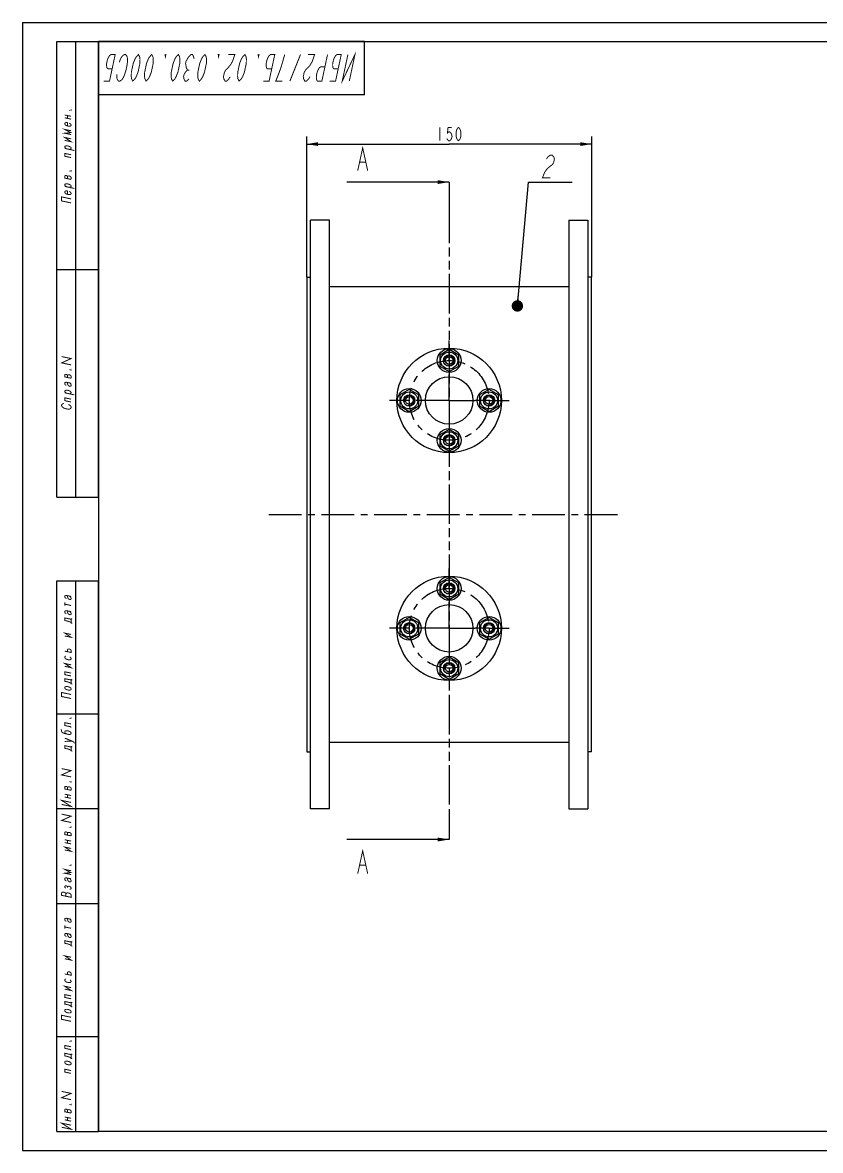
# Model space of a CAD drawing. Header units: millimetres. Extents: x 0 to 420, y 0 to 297.
# Drawn here: x 0 to 210, y 0 to 297 of the extents above; entities that cross this region are included whole.
import ezdxf

# ---------------------------------------------------------------- set-up
doc = ezdxf.new("R2010")
doc.units = ezdxf.units.MM
doc.header["$LTSCALE"] = 23.1
doc.linetypes.add('CENTER', pattern=[0.6, 0.375, -0.075, 0.075, -0.075])
doc.linetypes.add('PHANTOM', pattern=[0.8, 0.45, -0.05, 0.1, -0.05, 0.1, -0.05])
doc.layers.get('0').update_dxf_attribs({"linetype": 'CONTINUOUS'})
for name, color, linetype in [('ALL_AXIS', 7, 'CONTINUOUS'), ('ALL_CHAMFER', 7, 'CONTINUOUS'), ('ALL_DIMENSIONS', 7, 'CONTINUOUS'), ('ALL_ROUND', 7, 'CONTINUOUS'), ('DEFAULT_3', 7, 'PHANTOM')]:
    doc.layers.add(name, color=color, linetype=linetype)
doc.styles.get("Standard").update_dxf_attribs({"font": 'txt', "width": 0.7})
doc.dimstyles.new('DIMSTYLE_1', dxfattribs={"dimtxt": 3.5, "dimasz": 3, "dimexe": 0.18, "dimexo": 0.0625, "dimgap": 0.09, "dimtad": 1, "dimlfac": 2, "dimdsep": 46, "dimtxsty": 'STANDARD', "dimblk": '_FILLED', "dimblk1": '_FILLED', "dimblk2": '_FILLED', "dimcen": 0.09, "dimadec": 0, "dimazin": 0, "dimtp": 0.5, "dimtm": 0.5, "dimtfac": 1, "dimtofl": 0, "dimtmove": 0, "dimatfit": 3, "dimldrblk": '_FILLED', "dimfxl": 1, "dimtolj": 1, "dimarcsym": 0})
doc.dimstyles.get("Standard").update_dxf_attribs({"dimtxt": 3.5, "dimasz": 3, "dimexe": 0.18, "dimexo": 0.0625, "dimgap": 0.09, "dimtad": 1, "dimdec": 5, "dimdsep": 46, "dimtxsty": 'STANDARD', "dimblk": '_FILLED', "dimblk1": '_FILLED', "dimblk2": '_FILLED', "dimcen": 0.09, "dimadec": 0, "dimazin": 0, "dimtol": 1, "dimtp": 1e-05, "dimtm": 1e-05, "dimtfac": 1, "dimtdec": 5, "dimtofl": 0, "dimtmove": 0, "dimatfit": 3, "dimldrblk": '_FILLED', "dimfxl": 1, "dimtolj": 1, "dimarcsym": 0})

# ---------------------------------------------------------------- blocks, each defined once
blk = doc.blocks.new('_FILLED')
at = {"color": 0, "linetype": 'ByBlock'}
blk.add_solid([(0, 0), (-1, 0.167), (-1, -0.167)], dxfattribs=at)
blk = doc.blocks.new('*D2')
at = {"layer": 'ALL_DIMENSIONS', "color": 2, "linetype": 'Continuous'}
for p, q in [((74.79, 229.99), (74.79, 266.99)), ((74.79, 264.99), (112.29, 264.99)), ((149.79, 264.99), (112.29, 264.99)), ((149.79, 229.99), (149.79, 266.99))]:
    blk.add_line(p, q, dxfattribs=at)
at = {"layer": 'ALL_DIMENSIONS', "color": 2, "linetype": 'Continuous', "xscale": 3, "yscale": 3, "zscale": 3, "rotation": 180}
blk.add_blockref('_FILLED', (74.79, 264.99), dxfattribs=at)
at = {"layer": 'ALL_DIMENSIONS', "color": 2, "linetype": 'Continuous', "xscale": 3, "yscale": 3, "zscale": 3}
blk.add_blockref('_FILLED', (149.79, 264.99), dxfattribs=at)
blk = doc.blocks.new('BOM BALLOON 49_BL2', base_point=(138.88, 258.54))
at = {"color": 2, "linetype": 'Continuous'}
blk.add_line((133.12, 254.99), (144.65, 254.99), dxfattribs=at)
at = {"color": 2, "linetype": 'Continuous', "const_width": 0.25}
blk.add_lwpolyline([(137.88, 261.08), (138.25, 261.58), (138.88, 262.08), (139.41, 262.08), (139.83, 261.58), (139.98, 261.08), (139.77, 260.08), (139.4, 259.58), (138.77, 259.08), (138.14, 258.58), (137.4, 257.58), (136.82, 256.08), (138.92, 256.08)], dxfattribs=at)

msp = doc.modelspace()

# ---------------------------------------------------------------- linework, layer by layer
at = {"color": 7, "linetype": 'Continuous'}
for p, q in [((0, 297), (0, 0)), ((0, 297), (420, 297)), ((9, 172), (9, 292)), ((9, 292), (20, 292)), ((14, 172), (14, 292)), ((20, 172), (20, 292)), ((90, 292), (20, 292)), ((20, 278), (20, 292)), ((20, 292), (20, 5)), ((20, 292), (415, 292)), ((90, 278), (90, 292)), ((90, 278), (20, 278)), ((75.7852498, 89.9925631), (75.7852498, 244.9925631)), ((80.7852498, 244.9925631), (75.7852498, 244.9925631)), ((80.7852498, 89.9925631), (80.7852498, 244.9925631)), ((143.7852498, 244.9925631), (143.7852498, 89.9925631)), ((143.7852498, 244.9925631), (148.7852498, 244.9925631)), ((148.7852498, 244.9925631), (148.7852498, 89.9925631)), ((9, 232), (20, 232)), ((74.7852498, 229.9925631), (74.7852498, 104.9925631)), ((74.7852498, 229.9925631), (75.7852498, 229.9925631)), ((149.7852498, 229.9925631), (148.7852498, 229.9925631)), ((149.7852498, 104.9925631), (149.7852498, 229.9925631)), ((112.2852498, 210.8793144), (109.7852498, 209.4359387)), ((114.7852498, 209.4359387), (112.2852498, 210.8793144)), ((109.7852498, 209.4359387), (109.7852498, 206.5491874)), ((114.7852498, 206.5491874), (114.7852498, 209.4359387)), ((109.7852498, 206.5491874), (112.2852498, 205.1058117)), ((112.2852498, 205.1058117), (114.7852498, 206.5491874)), ((101.7852498, 200.3793144), (99.2852498, 198.9359387)), ((104.2852498, 198.9359387), (101.7852498, 200.3793144)), ((122.7852498, 200.3793144), (120.2852498, 198.9359387)), ((125.2852498, 198.9359387), (122.7852498, 200.3793144)), ((99.2852498, 198.9359387), (99.2852498, 196.0491874)), ((99.2852498, 196.0491874), (101.7852498, 194.6058117)), ((101.7852498, 194.6058117), (104.2852498, 196.0491874)), ((104.2852498, 196.0491874), (104.2852498, 198.9359387)), ((120.2852498, 198.9359387), (120.2852498, 196.0491874)), ((120.2852498, 196.0491874), (122.7852498, 194.6058117)), ((122.7852498, 194.6058117), (125.2852498, 196.0491874)), ((125.2852498, 196.0491874), (125.2852498, 198.9359387)), ((112.2852498, 189.8793144), (109.7852498, 188.4359387)), ((109.7852498, 188.4359387), (109.7852498, 185.5491874)), ((114.7852498, 188.4359387), (112.2852498, 189.8793144)), ((114.7852498, 185.5491874), (114.7852498, 188.4359387)), ((109.7852498, 185.5491874), (112.2852498, 184.1058117)), ((112.2852498, 184.1058117), (114.7852498, 185.5491874)), ((9, 172), (20, 172)), ((9, 5), (9, 150)), ((9, 150), (20, 150)), ((14, 5), (14, 150)), ((20, 5), (20, 150)), ((112.2852498, 150.8793144), (109.7852498, 149.4359387)), ((109.7852498, 149.4359387), (109.7852498, 146.5491874)), ((114.7852498, 149.4359387), (112.2852498, 150.8793144)), ((114.7852498, 146.5491874), (114.7852498, 149.4359387)), ((109.7852498, 146.5491874), (112.2852498, 145.1058117)), ((112.2852498, 145.1058117), (114.7852498, 146.5491874)), ((101.7852498, 140.3793144), (99.2852498, 138.9359387)), ((104.2852498, 138.9359387), (101.7852498, 140.3793144)), ((122.7852498, 140.3793144), (120.2852498, 138.9359387)), ((125.2852498, 138.9359387), (122.7852498, 140.3793144)), ((99.2852498, 138.9359387), (99.2852498, 136.0491874)), ((104.2852498, 136.0491874), (104.2852498, 138.9359387)), ((120.2852498, 138.9359387), (120.2852498, 136.0491874)), ((125.2852498, 136.0491874), (125.2852498, 138.9359387)), ((99.2852498, 136.0491874), (101.7852498, 134.6058117)), ((101.7852498, 134.6058117), (104.2852498, 136.0491874)), ((120.2852498, 136.0491874), (122.7852498, 134.6058117)), ((122.7852498, 134.6058117), (125.2852498, 136.0491874)), ((112.2852498, 129.8793144), (109.7852498, 128.4359387)), ((109.7852498, 128.4359387), (109.7852498, 125.5491874)), ((114.7852498, 128.4359387), (112.2852498, 129.8793144)), ((114.7852498, 125.5491874), (114.7852498, 128.4359387)), ((109.7852498, 125.5491874), (112.2852498, 124.1058117)), ((112.2852498, 124.1058117), (114.7852498, 125.5491874)), ((9, 115), (20, 115)), ((74.7852498, 104.9925631), (75.7852498, 104.9925631)), ((149.7852498, 104.9925631), (148.7852498, 104.9925631)), ((9, 90), (20, 90)), ((80.7852498, 89.9925631), (75.7852498, 89.9925631)), ((143.7852498, 89.9925631), (148.7852498, 89.9925631)), ((9, 65), (20, 65)), ((9, 30), (20, 30)), ((9, 5), (20, 5)), ((415, 5), (20, 5)), ((0, 0), (420, 0))]:
    msp.add_line(p, q, dxfattribs=at)
at = {"color": 5, "linetype": 'Continuous'}
for p, q in [((91.3230751, 254.9925631), (85.3230751, 254.9925631)), ((91.3230751, 81.8788565), (85.3230751, 81.8788565))]:
    msp.add_line(p, q, dxfattribs=at)
at = {"color": 2, "linetype": 'Continuous', "const_width": 0.25}
for points in [[(23.5690569, 284.7865137), (22.4753064, 284.7865137), (22.2091775, 285.078186), (22.1144186, 285.6615308), (22.1290352, 286.2448499), (22.3150218, 287.1198669), (22.5483879, 287.703186), (22.8911295, 288.2865308), (23.2812506, 288.5782031), (24.3749995, 288.5782031), (22.8871033, 281.5781946), (21.3558538, 281.5781946)], [(24.7903276, 283.3282031), (24.775711, 282.7448584), (24.8704699, 282.1615137), (25.0272249, 281.8698669), (25.2933538, 281.5781946), (25.6214788, 281.5781946), (26.0115999, 281.8698669), (26.2923454, 282.1615137), (26.6350871, 282.7448584), (26.8684531, 283.3282031), (27.1638153, 284.2031946), (27.5357886, 285.9532031), (27.6124013, 286.8281946), (27.6270163, 287.4115137), (27.5322574, 287.9948584), (27.375504, 288.2865308), (27.1093735, 288.5782031), (26.7812501, 288.5782031), (26.391129, 288.2865308), (26.1103835, 287.9948584), (25.7676418, 287.4115137), (25.4722797, 286.5365222)], [(30.5000006, 288.5782031), (30.8135074, 287.9948584), (30.9082663, 287.4115137), (30.8790363, 286.2448499), (30.3830708, 283.9115222), (29.9163354, 282.7448584), (29.5735954, 282.1615137), (29.0121043, 281.5781946), (28.6985944, 282.1615137), (28.6038354, 282.7448584), (28.6330687, 283.9115222), (29.1290341, 286.2448499), (29.5957663, 287.4115137), (29.9385095, 287.9948584), (30.5000006, 288.5782031)], [(33.9999985, 288.5782031), (34.3135085, 287.9948584), (34.4082674, 287.4115137), (34.3790341, 286.2448499), (33.8830687, 283.9115222), (33.4163365, 282.7448584), (33.0735965, 282.1615137), (32.5121054, 281.5781946), (32.1985954, 282.1615137), (32.1038365, 282.7448584), (32.1330698, 283.9115222), (32.6290352, 286.2448499), (33.0957674, 287.4115137), (33.4385074, 287.9948584), (33.9999985, 288.5782031)], [(37.4999995, 288.5782031), (37.7187506, 288.5782031), (37.5947585, 287.9948584), (37.4999995, 288.5782031)], [(41.0000006, 288.5782031), (41.3135074, 287.9948584), (41.4082663, 287.4115137), (41.3790363, 286.2448499), (40.8830708, 283.9115222), (40.4163354, 282.7448584), (40.0735954, 282.1615137), (39.5121043, 281.5781946), (39.1985944, 282.1615137), (39.1038354, 282.7448584), (39.1330687, 283.9115222), (39.6290341, 286.2448499), (40.0957663, 287.4115137), (40.4385095, 287.9948584), (41.0000006, 288.5782031)], [(43.7923444, 282.1615137), (43.2308533, 281.5781946), (42.7933543, 281.5781946), (42.4798444, 282.1615137), (42.3850854, 282.7448584), (42.5090776, 283.3282031), (42.8518208, 283.9115222), (43.4133119, 284.4948669), (43.0998019, 285.078186), (43.005043, 285.6615308), (42.9102841, 286.2448499), (43.0342763, 286.8281946), (43.3770163, 287.4115137), (43.7197595, 287.9948584), (44.2812506, 288.5782031), (44.7187495, 288.5782031), (45.0322595, 287.9948584), (45.1270184, 287.4115137)], [(47.9999995, 288.5782031), (48.3135095, 287.9948584), (48.4082684, 287.4115137), (48.3790352, 286.2448499), (47.8830698, 283.9115222), (47.4163376, 282.7448584), (47.0735944, 282.1615137), (46.5121033, 281.5781946), (46.1985965, 282.1615137), (46.1038376, 282.7448584), (46.1330708, 283.9115222), (46.6290363, 286.2448499), (47.0957684, 287.4115137), (47.4385085, 287.9948584), (47.9999995, 288.5782031)], [(51.5000006, 288.5782031), (51.7187485, 288.5782031), (51.5947595, 287.9948584), (51.5000006, 288.5782031)], [(54.6350876, 282.7448584), (54.2923444, 282.1615137), (53.7308533, 281.5781946), (53.2933543, 281.5781946), (52.9798444, 282.1615137), (52.8850854, 282.7448584), (53.1330698, 283.9115222), (53.4758098, 284.4948669), (54.0373041, 285.078186), (54.5987952, 285.6615308), (55.2842752, 286.8281946), (55.8750027, 288.5782031), (54.1250006, 288.5782031)], [(58.5000027, 288.5782031), (58.8135095, 287.9948584), (58.9082684, 287.4115137), (58.879032, 286.2448499), (58.3830698, 283.9115222), (57.9163376, 282.7448584), (57.5735944, 282.1615137), (57.0121033, 281.5781946), (56.6985965, 282.1615137), (56.6038376, 282.7448584), (56.6330676, 283.9115222), (57.1290363, 286.2448499), (57.5957684, 287.4115137), (57.9385117, 287.9948584), (58.5000027, 288.5782031)], [(62.0000006, 288.5782031), (62.2187485, 288.5782031), (62.0947595, 287.9948584), (62.0000006, 288.5782031)], [(65.5690585, 284.7865137), (64.4753064, 284.7865137), (64.2091791, 285.078186), (64.1144202, 285.6615308), (64.129032, 286.2448499), (64.3150186, 287.1198669), (64.5483911, 287.703186), (64.8911279, 288.2865308), (65.2812506, 288.5782031), (66.3750027, 288.5782031), (64.8871033, 281.5781946), (63.3558554, 281.5781946)], [(69.0000027, 288.5782031), (68.1612909, 285.6615308), (67.5705698, 283.9115222), (67.1038376, 282.7448584), (66.6371054, 281.5781946), (68.3871011, 281.5781946)], [(73.1562506, 288.5782031), (70.3558511, 281.5781946)], [(75.6350876, 282.7448584), (75.2923444, 282.1615137), (74.7308533, 281.5781946), (74.2933511, 281.5781946), (73.9798444, 282.1615137), (73.8850854, 282.7448584), (74.1330698, 283.9115222), (74.475813, 284.4948669), (75.0373041, 285.078186), (75.5987952, 285.6615308), (76.2842752, 286.8281946), (76.8750027, 288.5782031), (75.1250006, 288.5782031)], [(79.5836746, 285.3698584), (78.4899225, 285.3698584), (78.0997998, 285.078186), (77.757063, 284.4948669), (77.5236969, 283.9115222), (77.3377103, 283.0365308), (77.323092, 282.453186), (77.417851, 281.8698669), (77.6839783, 281.5781946), (78.7777304, 281.5781946), (80.2656235, 288.5782031)], [(83.0690543, 284.7865137), (81.9753085, 284.7865137), (81.7091748, 285.078186), (81.6144159, 285.6615308), (81.6290341, 286.2448499), (81.8150208, 287.1198669), (82.0483868, 287.703186), (82.3911301, 288.2865308), (82.7812527, 288.5782031), (83.8749985, 288.5782031), (82.3871054, 281.5781946), (80.8558511, 281.5781946)], [(85.9964804, 281.5781946), (87.4843735, 288.5782031), (84.1371011, 281.5781946), (85.6250006, 288.5782031)], [(43.8508109, 284.4948669), (43.4133119, 284.4948669)], [(12.7779261, 273.9999939), (12.7779261, 273.8749988), (12.5695924, 273.91927), (12.7779261, 273.9999939)], [(11.1112594, 272.6667554), (12.7779261, 272.3125085)], [(11.1112594, 271.916759), (12.7779261, 271.5625122)], [(12.2570926, 270.5481958), (12.4654255, 270.441427), (12.6737592, 270.272135), (12.7779261, 270.0624939), (12.7779261, 269.9374988), (12.6737592, 269.7721289), (12.4654255, 269.6914307), (12.1529257, 269.6953528), (11.736259, 269.7839209), (11.4237592, 269.9128381), (11.2154255, 270.0821301), (11.1112594, 270.2917712), (11.1112594, 270.4167664), (11.2154255, 270.5821106), (11.4237592, 270.6628345), (11.736259, 270.6589124), (11.8404259, 270.6367639), (11.8404259, 269.7617725)], [(11.8404259, 271.7617712), (11.8404259, 272.5117676)], [(12.7779261, 267.4999915), (11.1112594, 267.8542639), (12.6737592, 268.022146), (11.1112594, 268.8542505), (12.7779261, 268.5000037)], [(11.1112594, 265.9792603), (12.7779261, 265.6249878), (11.1112594, 266.7292566), (12.7779261, 266.3750098)], [(11.6320921, 263.7435498), (11.4237592, 263.8503442), (11.2154255, 264.0196106), (11.1112594, 264.1667542), (11.1112594, 264.3542725), (11.2154255, 264.4571191), (11.4237592, 264.537843), (11.736259, 264.5339209), (12.1529257, 264.4453528), (12.4654255, 264.3164355), (12.6737592, 264.1471436), (12.7779261, 264), (12.7779261, 263.8750049), (12.6737592, 263.709635), (12.4654255, 263.6289111), (12.2570926, 263.6107104)], [(11.1112594, 263.8542664), (13.6112595, 263.3228577)], [(12.7779261, 261.4374976), (11.1112594, 261.79177), (11.1112594, 262.5417664), (12.7779261, 262.1874939)], [(12.7779261, 255.6874915), (11.1112594, 256.0417639), (11.1112594, 256.6042676), (11.2154255, 256.7071143), (11.4237592, 256.7253406), (11.5279261, 256.7031921), (11.736259, 256.5964233), (11.8404259, 256.4492798), (11.8404259, 255.8867761)], [(12.7779261, 255.6874915), (12.7779261, 256.2499951), (12.6737592, 256.3971387), (12.5695924, 256.4817847), (12.3612594, 256.5885535), (12.2570926, 256.6107019), (12.0487588, 256.5925012), (11.9445927, 256.5521265), (11.8404259, 256.4492798)], [(12.7779261, 258.0000037), (12.7779261, 257.8750085), (12.5695924, 257.9192798), (12.7779261, 258.0000037)], [(11.6320921, 253.7435559), (11.4237592, 253.8503247), (11.2154255, 254.0196167), (11.1112594, 254.1667603), (11.1112594, 254.3542529), (11.2154255, 254.4571252), (11.4237592, 254.5378491), (11.736259, 254.5339014), (12.1529257, 254.4453589), (12.4654255, 254.316416), (12.6737592, 254.1471497), (12.7779261, 254.0000061), (12.7779261, 253.875011), (12.6737592, 253.7096411), (12.4654255, 253.6289172), (12.2570926, 253.6107166)], [(11.1112594, 253.8542725), (13.6112595, 253.3228638)], [(12.2570926, 252.5482068), (12.4654255, 252.4414124), (12.6737592, 252.272146), (12.7779261, 252.0625049), (12.7779261, 251.9375098), (12.6737592, 251.7721399), (12.4654255, 251.691416), (12.1529257, 251.6953381), (11.736259, 251.7839063), (11.4237592, 251.9128491), (11.2154255, 252.0821155), (11.1112594, 252.2917566), (11.1112594, 252.4167517), (11.2154255, 252.5821216), (11.4237592, 252.6628455), (11.736259, 252.6589233), (11.8404259, 252.6367749), (11.8404259, 251.7617834)], [(12.7779261, 249.5000024), (10.277926, 250.0313855), (10.277926, 251.0938953), (12.7779261, 250.5625122)], [(12.7779261, 206.8541602), (10.277926, 207.3855688), (12.7779261, 208.5208301), (10.277926, 209.0522131)], [(12.7779261, 205.6458398), (12.7779261, 205.5208447), (12.5695924, 205.565116), (12.7779261, 205.6458398)], [(12.7779261, 203.3333276), (11.1112594, 203.6876001), (11.1112594, 204.2501038), (11.2154255, 204.3529504), (11.4237592, 204.3711768), (11.5279261, 204.3490283), (11.736259, 204.2422339), (11.8404259, 204.095116), (11.8404259, 203.5326123)], [(11.5279261, 201.4740381), (11.3195923, 201.5808069), (11.2154255, 201.6654529), (11.1112594, 201.8125964), (11.1112594, 202.1250842), (11.2154255, 202.2279565), (11.3195923, 202.2683057), (11.5279261, 202.286532), (12.6737592, 202.0429761), (12.7779261, 202.0833252)], [(11.6320921, 202.2643835), (11.736259, 202.1797375), (11.8404259, 201.8451013), (11.9445927, 201.5729626), (12.0487588, 201.4258191), (12.1529257, 201.3411731), (12.3612594, 201.2344043), (12.4654255, 201.2122559), (12.6737592, 201.2304822), (12.7779261, 201.3958264), (12.7779261, 201.5833447), (12.6737592, 201.7929858), (12.5695924, 201.9401038), (12.3612594, 202.1093958)], [(12.7779261, 203.3333276), (12.7779261, 203.8958313), (12.6737592, 204.0429749), (12.5695924, 204.1276208), (12.3612594, 204.2343896), (12.2570926, 204.2565381), (12.0487588, 204.2383118), (11.9445927, 204.1979626), (11.8404259, 204.095116)], [(11.6320921, 199.3893933), (11.4237592, 199.4961621), (11.2154255, 199.6654541), (11.1112594, 199.8125977), (11.1112594, 200.0000903), (11.2154255, 200.1029626), (11.4237592, 200.1836609), (11.736259, 200.1797388), (12.1529257, 200.0911707), (12.4654255, 199.9622534), (12.6737592, 199.7929871), (12.7779261, 199.6458435), (12.7779261, 199.5208228), (12.6737592, 199.3554785), (12.4654255, 199.2747546), (12.2570926, 199.2565283)], [(11.1112594, 199.5000842), (13.6112595, 198.9687012)], [(10.9029256, 196.6693652), (10.6945927, 196.6511646), (10.486259, 196.5704407), (10.3820921, 196.467594), (10.277926, 196.3022241), (10.277926, 196.1147314), (10.3820921, 195.9050903), (10.486259, 195.7579468), (10.6945927, 195.5886548), (10.9029256, 195.481886), (11.2154255, 195.3529431), (11.8404259, 195.2201038), (12.1529257, 195.2161816), (12.3612594, 195.234408), (12.5695924, 195.3151062), (12.6737592, 195.4179785), (12.7779261, 195.5833228), (12.7779261, 195.7708411), (12.6737592, 195.9804822), (12.5695924, 196.1276257), (12.3612594, 196.2968921), (12.0487588, 196.425835)], [(12.7779261, 197.0833411), (11.1112594, 197.4375879), (11.1112594, 198.1875842), (12.7779261, 197.8333374)], [(11.5279261, 145.3281976), (11.3195923, 145.4349792), (11.2154255, 145.5196252), (11.1112594, 145.666756), (11.1112594, 145.9792566), (11.2154255, 146.0821161), (11.3195923, 146.122478), (11.5279261, 146.1406915), (12.6737592, 145.8971356), (12.7779261, 145.9374976)], [(11.6320921, 146.1185559), (11.736259, 146.0339099), (11.8404259, 145.6992737), (11.9445927, 145.427135), (12.0487588, 145.2799915), (12.1529257, 145.1953455), (12.3612594, 145.0885638), (12.4654255, 145.0664282), (12.6737592, 145.0846417), (12.7779261, 145.2499988), (12.7779261, 145.4375043), (12.6737592, 145.6471454), (12.5695924, 145.7942889), (12.3612594, 145.9635681)], [(11.1112594, 143.416767), (11.1112594, 144.2917584)], [(11.1112594, 143.8542627), (12.7779261, 143.5000031)], [(11.5279261, 141.3282001), (11.3195923, 141.4349817), (11.2154255, 141.5196149), (11.1112594, 141.6667584), (11.1112594, 141.979259), (11.2154255, 142.0821185), (11.3195923, 142.1224805), (11.5279261, 142.140694), (12.6737592, 141.8971381), (12.7779261, 141.9375)], [(12.7779261, 138.9999994), (12.5695924, 139.106781), (12.3612594, 139.2135626), (11.8404259, 139.3867767), (11.1112594, 139.5417645), (11.1112594, 140.2292633), (12.7779261, 139.8750037)], [(11.6320921, 142.1185583), (11.736259, 142.0339124), (11.8404259, 141.6992761), (11.9445927, 141.4271246), (12.0487588, 141.2799939), (12.1529257, 141.1953479), (12.3612594, 141.0885663), (12.4654255, 141.0664178), (12.6737592, 141.0846442), (12.7779261, 141.2500012), (12.7779261, 141.4374939), (12.6737592, 141.647135), (12.5695924, 141.7942786), (12.3612594, 141.9635706)], [(13.0904259, 138.8085718), (12.7779261, 138.8750043), (12.7779261, 139.9999988), (13.0904259, 139.9335791)], [(11.1112594, 135.4792566), (12.7779261, 135.1249969), (11.1112594, 136.2292657), (12.7779261, 135.8750061)], [(11.1112594, 131.479259), (12.7779261, 131.1249994), (12.7779261, 131.6875031), (12.6737592, 131.8346466), (12.5695924, 131.9192798), (12.3612594, 132.0260614), (12.2570926, 132.0482098), (12.0487588, 132.0299835), (11.9445927, 131.9896344), (11.8404259, 131.8867749), (11.8404259, 131.3242712)], [(11.1112594, 127.4792615), (12.7779261, 127.1250018), (11.1112594, 128.2292578), (12.7779261, 127.8749982)], [(11.4237592, 130.1628369), (11.2154255, 130.0821259), (11.1112594, 129.916756), (11.1112594, 129.7917609), (11.2154255, 129.5821198), (11.4237592, 129.4128406), (11.736259, 129.2839105), (12.1529257, 129.1953424), (12.4654255, 129.1914203), (12.6737592, 129.2721442), (12.7779261, 129.4375012), (12.7779261, 129.5624963), (12.6737592, 129.7721375), (12.4654255, 129.9414294)], [(12.7779261, 124.9374976), (11.1112594, 125.2917572), (11.1112594, 126.0417664), (12.7779261, 125.6874939)], [(12.7779261, 122.9999963), (12.5695924, 123.106778), (12.3612594, 123.2135596), (11.8404259, 123.3867737), (11.1112594, 123.5417615), (11.1112594, 124.2292603), (12.7779261, 123.8750006)], [(11.736259, 121.2839154), (11.4237592, 121.4128326), (11.2154255, 121.5821246), (11.1112594, 121.7917657), (11.1112594, 121.9167609), (11.2154255, 122.0821179), (11.4237592, 122.1628418), (11.736259, 122.1589069), (12.1529257, 122.0703516), (12.4654255, 121.9414215), (12.6737592, 121.7721423), (12.7779261, 121.5625012), (12.7779261, 121.4375061), (12.6737592, 121.2721362), (12.4654255, 121.1914252), (12.1529257, 121.1953473), (11.736259, 121.2839154)], [(13.0904259, 122.8085815), (12.7779261, 122.8750012), (12.7779261, 123.9999957), (13.0904259, 123.933576)], [(12.7779261, 118.9999988), (10.277926, 119.5313947), (10.277926, 120.5938916), (12.7779261, 120.0624957)], [(12.7779261, 113.8541656), (12.7779261, 113.7291705), (12.5695924, 113.7734546), (12.7779261, 113.8541656)], [(11.736259, 109.6380798), (11.4237592, 109.7670099), (11.2154255, 109.9362891), (11.1112594, 110.1459302), (11.1112594, 110.2709253), (11.2154255, 110.4362823), (11.4237592, 110.5170062), (11.736259, 110.5130841), (12.1529257, 110.424516), (12.4654255, 110.2955859), (12.6737592, 110.1263068), (12.7779261, 109.9166656), (12.7779261, 109.7916705), (12.6737592, 109.6263135), (12.4654255, 109.5455896), (12.1529257, 109.5495117), (11.736259, 109.6380798), (11.1112594, 109.770932), (10.6945927, 109.9219977), (10.486259, 110.0287793), (10.3820921, 110.1134125), (10.277926, 110.385564), (10.277926, 110.5105591), (10.1737592, 110.7826978), (10.0695923, 110.8673438)], [(12.7779261, 111.3541608), (12.6737592, 111.5013043), (12.5695924, 111.5859503), (12.4654255, 111.6080859), (11.1112594, 111.8959259), (11.1112594, 112.6459222), (12.7779261, 112.2916626)], [(13.5070926, 107.261673), (13.6112595, 107.3020349), (13.6112595, 107.3645325), (13.5070926, 107.511676), (13.4029257, 107.596322), (12.986259, 107.8098853), (11.1112594, 108.5834271)], [(11.1112594, 107.7084229), (12.986259, 107.8098853)], [(12.7779261, 105.3541644), (12.5695924, 105.460946), (12.3612594, 105.5677277), (11.8404259, 105.7409418), (11.1112594, 105.8959296), (11.1112594, 106.5834283), (12.7779261, 106.2291687)], [(13.0904259, 105.1627368), (12.7779261, 105.2291693), (12.7779261, 106.3541638), (13.0904259, 106.2877441)], [(12.7779261, 98.3541687), (10.277926, 98.8855518), (12.7779261, 100.0208386), (10.277926, 100.5522217)], [(12.7779261, 94.8333362), (11.1112594, 95.1875958), (11.1112594, 95.7500995), (11.2154255, 95.852959), (11.4237592, 95.8711725), (11.5279261, 95.849024), (11.736259, 95.7422424), (11.8404259, 95.5950989), (11.8404259, 95.032608)], [(12.7779261, 94.8333362), (12.7779261, 95.395827), (12.6737592, 95.5429706), (12.5695924, 95.6276166), (12.3612594, 95.7343982), (12.2570926, 95.7565338), (12.0487588, 95.7383203), (11.9445927, 95.6979584), (11.8404259, 95.5950989)], [(12.7779261, 97.1458356), (12.7779261, 97.0208276), (12.5695924, 97.0651117), (12.7779261, 97.1458356)], [(10.277926, 91.1147186), (12.7779261, 90.5833356), (10.277926, 92.1772284), (12.7779261, 91.6458325)], [(11.1112594, 93.8125983), (12.7779261, 93.4583386)], [(11.1112594, 93.0625891), (12.7779261, 92.7083295)], [(11.8404259, 92.9076013), (11.8404259, 93.6576105)], [(12.7779261, 86.3541632), (10.277926, 86.8855591), (12.7779261, 88.0208331), (10.277926, 88.552229)], [(12.7779261, 82.8333307), (11.1112594, 83.1875903), (11.1112594, 83.750094), (11.2154255, 83.8529535), (11.4237592, 83.871167), (11.5279261, 83.8490314), (11.736259, 83.7422498), (11.8404259, 83.5951062), (11.8404259, 83.0326025)], [(12.7779261, 82.8333307), (12.7779261, 83.3958344), (12.6737592, 83.5429779), (12.5695924, 83.6276111), (12.3612594, 83.7343927), (12.2570926, 83.7565411), (12.0487588, 83.7383276), (11.9445927, 83.6979657), (11.8404259, 83.5951062)], [(12.7779261, 85.1458301), (12.7779261, 85.020835), (12.5695924, 85.065119), (12.7779261, 85.1458301)], [(11.1112594, 81.8125928), (12.7779261, 81.4583331)], [(11.1112594, 81.0625964), (12.7779261, 80.7083368)], [(11.8404259, 80.9076086), (11.8404259, 81.657605)], [(11.1112594, 79.1250952), (12.7779261, 78.7708356), (11.1112594, 79.8750916), (12.7779261, 79.5208319)], [(12.7779261, 72.6458313), (11.1112594, 73.0000974), (12.6737592, 73.167973), (11.1112594, 74.0000967), (12.7779261, 73.6458307)], [(12.7779261, 75.1458362), (12.7779261, 75.0208347), (12.5695924, 75.0651187), (12.7779261, 75.1458362)], [(11.5279261, 70.974028), (11.3195923, 71.0808096), (11.2154255, 71.1654556), (11.1112594, 71.3125928), (11.1112594, 71.6250934), (11.2154255, 71.7279529), (11.3195923, 71.7683148), (11.5279261, 71.7865283), (12.6737592, 71.5429724), (12.7779261, 71.5833344)], [(11.6320921, 71.7643863), (11.736259, 71.6797467), (11.8404259, 71.3451041), (11.9445927, 71.0729654), (12.0487588, 70.9258218), (12.1529257, 70.8411823), (12.3612594, 70.7344006), (12.4654255, 70.7122586), (12.6737592, 70.7304721), (12.7779261, 70.8958356), (12.7779261, 71.0833347), (12.6737592, 71.2929758), (12.5695924, 71.4401129), (12.3612594, 71.6093985)], [(11.4237592, 69.0586688), (11.2154255, 69.1654504), (11.1112594, 69.312594), (11.1112594, 69.562597), (11.2154255, 69.6654501), (11.4237592, 69.68367), (11.5279261, 69.661528), (11.736259, 69.5547464), (11.8404259, 69.4076028), (11.8404259, 69.2201038)], [(12.3612594, 68.7968994), (12.5695924, 68.8151129), (12.6737592, 68.8554749), (12.7779261, 68.9583344), (12.7779261, 69.208331), (12.6737592, 69.3554745), (12.5695924, 69.4401141), (12.3612594, 69.5468958), (12.2570926, 69.5690378), (12.0487588, 69.5508243), (11.9445927, 69.5104623), (11.8404259, 69.4076028)], [(11.4237592, 66.9336685), (11.4237592, 67.5586697), (11.3195923, 67.7683109), (11.2154255, 67.8529504), (11.0070925, 67.9597385), (10.6945927, 68.0261581), (10.486259, 68.0079446), (10.3820921, 67.9675827), (10.277926, 67.8022256), (10.277926, 67.1772244), (12.7779261, 66.645835), (12.7779261, 67.2708362), (12.6737592, 67.4804773), (12.4654255, 67.6497565), (12.2570926, 67.7565381), (11.9445927, 67.8229642), (11.736259, 67.8047443), (11.5279261, 67.7240268), (11.4237592, 67.5586697)], [(11.5279261, 60.3281982), (11.3195923, 60.4349799), (11.2154255, 60.5196194), (11.1112594, 60.666763), (11.1112594, 60.9792636), (11.2154255, 61.0821167), (11.3195923, 61.1224786), (11.5279261, 61.1406985), (12.6737592, 60.8971426), (12.7779261, 60.9374982)], [(11.1112594, 58.4167612), (11.1112594, 59.291759)], [(11.6320921, 61.1185565), (11.736259, 61.0339105), (11.8404259, 60.6992743), (11.9445927, 60.4271292), (12.0487588, 60.2799921), (12.1529257, 60.1953461), (12.3612594, 60.0885645), (12.4654255, 60.0664224), (12.6737592, 60.0846423), (12.7779261, 60.2499994), (12.7779261, 60.4374985), (12.6737592, 60.6471396), (12.5695924, 60.7942831), (12.3612594, 60.9635623)], [(11.1112594, 58.8542633), (12.7779261, 58.4999973)], [(11.5279261, 56.3281943), (11.3195923, 56.4349759), (11.2154255, 56.5196219), (11.1112594, 56.666759), (11.1112594, 56.9792596), (11.2154255, 57.0821191), (11.3195923, 57.1224811), (11.5279261, 57.1406946), (12.6737592, 56.8971387), (12.7779261, 56.9375006)], [(11.6320921, 57.1185526), (11.736259, 57.033913), (11.8404259, 56.6992703), (11.9445927, 56.4271317), (12.0487588, 56.2799881), (12.1529257, 56.1953485), (12.3612594, 56.0885669), (12.4654255, 56.0664249), (12.6737592, 56.0846384), (12.7779261, 56.2500018), (12.7779261, 56.4375009), (12.6737592, 56.647142), (12.5695924, 56.7942856), (12.3612594, 56.9635648)], [(12.7779261, 54), (12.5695924, 54.1067816), (12.3612594, 54.2135632), (11.8404259, 54.3867709), (11.1112594, 54.5417587), (11.1112594, 55.2292639), (12.7779261, 54.8749979)], [(13.0904259, 53.8085788), (12.7779261, 53.8749985), (12.7779261, 54.9999994), (13.0904259, 54.9335733)], [(11.1112594, 50.4792636), (12.7779261, 50.1249976), (11.1112594, 51.2292599), (12.7779261, 50.8750003)], [(11.1112594, 46.4792596), (12.7779261, 46.125), (12.7779261, 46.6874973), (12.6737592, 46.8346408), (12.5695924, 46.9192804), (12.3612594, 47.0260684), (12.2570926, 47.048204), (12.0487588, 47.0299905), (11.9445927, 46.9896286), (11.8404259, 46.8867691), (11.8404259, 46.3242719)], [(11.4237592, 45.1628375), (11.2154255, 45.0821201), (11.1112594, 44.916763), (11.1112594, 44.7917615), (11.2154255, 44.5821204), (11.4237592, 44.4128348), (11.736259, 44.2839111), (12.1529257, 44.1953494), (12.4654255, 44.1914209), (12.6737592, 44.2721384), (12.7779261, 44.4375018), (12.7779261, 44.5624969), (12.6737592, 44.7721445), (12.4654255, 44.9414236)], [(11.1112594, 42.4792621), (12.7779261, 42.1250024), (11.1112594, 43.2292584), (12.7779261, 42.8749988)], [(12.7779261, 39.9374982), (11.1112594, 40.2917578), (11.1112594, 41.0417606), (12.7779261, 40.6875009)], [(12.7779261, 37.9999969), (12.5695924, 38.106785), (12.3612594, 38.2135666), (11.8404259, 38.3867743), (11.1112594, 38.5417621), (11.1112594, 39.2292609), (12.7779261, 38.8750012)], [(13.0904259, 37.8085757), (12.7779261, 37.8750018), (12.7779261, 39.0000027), (13.0904259, 38.9335767)], [(12.7779261, 33.9999994), (10.277926, 34.5313889), (10.277926, 35.5938922), (12.7779261, 35.0625027)], [(11.736259, 36.283916), (11.4237592, 36.4128397), (11.2154255, 36.5821188), (11.1112594, 36.7917599), (11.1112594, 36.9167615), (11.2154255, 37.0821185), (11.4237592, 37.162836), (11.736259, 37.1589139), (12.1529257, 37.0703458), (12.4654255, 36.9414221), (12.6737592, 36.7721429), (12.7779261, 36.5625018), (12.7779261, 36.4375003), (12.6737592, 36.2721432), (12.4654255, 36.1914258), (12.1529257, 36.1953479), (11.736259, 36.283916)], [(12.7779261, 26.3541678), (12.6737592, 26.5013049), (12.5695924, 26.5859509), (12.4654255, 26.608093), (11.1112594, 26.8959265), (11.1112594, 27.6459293), (12.7779261, 27.2916696)], [(12.7779261, 28.8541663), (12.7779261, 28.7291647), (12.5695924, 28.7734488), (12.7779261, 28.8541663)], [(12.7779261, 24.3541658), (12.5695924, 24.4609506), (12.3612594, 24.5677322), (11.8404259, 24.7409399), (11.1112594, 24.8959277), (11.1112594, 25.5834265), (12.7779261, 25.2291669)], [(13.0904259, 24.1627414), (12.7779261, 24.2291675), (12.7779261, 25.3541684), (13.0904259, 25.2877423)], [(11.736259, 22.6380785), (11.4237592, 22.7670021), (11.2154255, 22.9362877), (11.1112594, 23.1459288), (11.1112594, 23.2709271), (11.2154255, 23.4362874), (11.4237592, 23.5170049), (11.736259, 23.5130795), (12.1529257, 23.4245146), (12.4654255, 23.295591), (12.6737592, 23.1263086), (12.7779261, 22.9166675), (12.7779261, 22.791666), (12.6737592, 22.6263089), (12.4654255, 22.5455914), (12.1529257, 22.5495135), (11.736259, 22.6380785)], [(12.7779261, 20.2916675), (11.1112594, 20.6459271), (11.1112594, 21.3959267), (12.7779261, 21.041667)], [(12.7779261, 13.3541661), (10.277926, 13.8855588), (12.7779261, 15.0208328), (10.277926, 15.5522255)], [(12.7779261, 12.145833), (12.7779261, 12.0208347), (12.5695924, 12.0651155), (12.7779261, 12.145833)], [(12.7779261, 9.8333336), (11.1112594, 10.1875932), (11.1112594, 10.7500937), (11.2154255, 10.8529532), (11.4237592, 10.8711699), (11.5279261, 10.8490279), (11.736259, 10.7422462), (11.8404259, 10.5951059), (11.8404259, 10.0326054)], [(11.1112594, 8.8125957), (12.7779261, 8.4583328)], [(12.7779261, 9.8333336), (12.7779261, 10.395834), (12.6737592, 10.5429744), (12.5695924, 10.6276172), (12.3612594, 10.7343988), (12.2570926, 10.7565408), (12.0487588, 10.7383209), (11.9445927, 10.6979654), (11.8404259, 10.5951059)], [(10.277926, 6.1147256), (12.7779261, 5.583333), (10.277926, 7.1772258), (12.7779261, 6.6458331)], [(11.1112594, 8.0625929), (12.7779261, 7.7083333)], [(11.8404259, 7.9076051), (11.8404259, 8.6576047)]]:
    msp.add_lwpolyline(points, dxfattribs=at)
at = {"color": 7, "linetype": 'Continuous', "const_width": 0.25}
for points in [[(88.2105743, 257.9925696), (89.5230743, 263.9925659), (90.8355743, 257.9925696)], [(88.7355743, 260.2425586), (90.3105743, 260.2425586)], [(88.2105743, 72.8788577), (89.5230743, 78.8788605), (90.8355743, 72.8788577)], [(88.7355743, 75.1288596), (90.3105743, 75.1288596)]]:
    msp.add_lwpolyline(points, dxfattribs=at)
at = {"color": 7, "linetype": 'Continuous'}
for centre in [(112.2852498, 207.9925631), (101.7852498, 197.4925631), (122.7852498, 197.4925631), (112.2852498, 186.9925631), (112.2852498, 147.9925631), (101.7852498, 137.4925631), (122.7852498, 137.4925631), (112.2852498, 126.9925631)]:
    msp.add_circle(centre, 2.25, dxfattribs=at)
at = {"color": 2, "linetype": 'Continuous'}
for centre in [(112.2852498, 207.9925631), (101.7852498, 197.4925631), (122.7852498, 197.4925631), (112.2852498, 186.9925631), (112.2852498, 147.9925631), (101.7852498, 137.4925631), (122.7852498, 137.4925631), (112.2852498, 126.9925631)]:
    msp.add_arc(centre, 1.2834936, 255, 195, dxfattribs=at)
at = {"layer": 'ALL_AXIS', "color": 7, "linetype": 'CENTER'}
for p, q in [((112.2852498, 211.6175631), (112.2852498, 213.2425631)), ((112.2852498, 207.9925631), (112.2852498, 211.6175631)), ((112.2852498, 207.9925631), (112.2852498, 204.3675631)), ((112.2852498, 197.4925631), (112.2852498, 204.3675631)), ((98.1602498, 197.4925631), (96.5352498, 197.4925631)), ((101.7852498, 197.4925631), (98.1602498, 197.4925631)), ((112.2852498, 197.4925631), (101.7852498, 197.4925631)), ((112.2852498, 197.4925631), (112.2852498, 181.7425631)), ((112.2852498, 197.4925631), (119.1602498, 197.4925631)), ((122.7852498, 197.4925631), (119.1602498, 197.4925631)), ((122.7852498, 197.4925631), (128.0352498, 197.4925631)), ((64.7852498, 167.4925631), (156.6482142, 167.4925631)), ((112.2852498, 151.6175631), (112.2852498, 153.2425631)), ((112.2852498, 147.9925631), (112.2852498, 151.6175631)), ((112.2852498, 147.9925631), (112.2852498, 144.3675631)), ((112.2852498, 137.4925631), (112.2852498, 144.3675631)), ((98.1602498, 137.4925631), (96.5352498, 137.4925631)), ((101.7852498, 137.4925631), (98.1602498, 137.4925631)), ((112.2852498, 137.4925631), (101.7852498, 137.4925631)), ((112.2852498, 137.4925631), (119.1602498, 137.4925631)), ((112.2852498, 137.4925631), (112.2852498, 121.7425631)), ((122.7852498, 137.4925631), (119.1602498, 137.4925631)), ((122.7852498, 137.4925631), (128.0352498, 137.4925631))]:
    msp.add_line(p, q, dxfattribs=at)
at = {"layer": 'ALL_AXIS', "color": 7, "linetype": 'Continuous'}
for centre, radius in [((112.2852498, 197.4925631), 13.75), ((112.2852498, 207.9925631), 3.125), ((112.2852498, 197.4925631), 6.25), ((101.7852498, 197.4925631), 3.125), ((122.7852498, 197.4925631), 3.125), ((112.2852498, 186.9925631), 3.125), ((112.2852498, 137.4925631), 13.75), ((112.2852498, 147.9925631), 3.125), ((112.2852498, 137.4925631), 6.25), ((101.7852498, 137.4925631), 3.125), ((122.7852498, 137.4925631), 3.125), ((112.2852498, 126.9925631), 3.125)]:
    msp.add_circle(centre, radius, dxfattribs=at)
at = {"layer": 'ALL_AXIS', "color": 7, "linetype": 'CENTER'}
for centre in [(112.2852498, 197.4925631), (112.2852498, 137.4925631)]:
    msp.add_circle(centre, 10.5, dxfattribs=at)
at = {"layer": 'ALL_CHAMFER', "color": 7, "linetype": 'Continuous'}
for centre, radius in [((112.2852498, 207.9925631), 1.5), ((112.2852498, 207.9925631), 1), ((101.7852498, 197.4925631), 1.5), ((122.7852498, 197.4925631), 1.5), ((101.7852498, 197.4925631), 1), ((122.7852498, 197.4925631), 1), ((112.2852498, 186.9925631), 1.5), ((112.2852498, 186.9925631), 1), ((112.2852498, 147.9925631), 1.5), ((112.2852498, 147.9925631), 1), ((101.7852498, 137.4925631), 1.5), ((101.7852498, 137.4925631), 1), ((122.7852498, 137.4925631), 1.5), ((122.7852498, 137.4925631), 1), ((112.2852498, 126.9925631), 1.5), ((112.2852498, 126.9925631), 1)]:
    msp.add_circle(centre, radius, dxfattribs=at)
at = {"layer": 'ALL_DIMENSIONS', "color": 2, "linetype": 'Continuous', "const_width": 0.25}
for points in [[(109.8352551, 269.367561), (109.8352551, 265.8675696)], [(112.8977509, 269.367561), (111.9790009, 269.367561), (111.8258716, 267.9092249), (112.1321301, 268.2008972), (112.4383759, 268.2008972), (112.7446216, 267.9092249), (112.8977509, 267.6175525), (113.0508801, 267.0342334), (112.8977509, 266.4508887), (112.7446216, 266.1592419), (112.4383759, 265.8675696), (112.1321301, 265.8675696), (111.8258716, 266.1592419), (111.6727551, 266.4508887)], [(114.7352509, 265.8675696), (114.4290051, 266.1592419), (114.2758759, 266.4508887), (114.1227466, 267.0342334), (114.1227466, 268.2008972), (114.2758759, 268.7842419), (114.4290051, 269.0758887), (114.7352509, 269.367561), (115.0414966, 269.0758887), (115.1946259, 268.7842419), (115.3477551, 268.2008972), (115.3477551, 267.0342334), (115.1946259, 266.4508887), (115.0414966, 266.1592419), (114.7352509, 265.8675696)]]:
    msp.add_lwpolyline(points, dxfattribs=at)
at = {"layer": 'ALL_ROUND', "color": 7, "linetype": 'Continuous'}
for p, q in [((80.7852498, 227.4925631), (143.7852498, 227.4925631)), ((80.7852498, 107.4925631), (143.7852498, 107.4925631))]:
    msp.add_line(p, q, dxfattribs=at)
at = {"layer": 'DEFAULT_3', "color": 5, "linetype": 'PHANTOM'}
for p, q in [((112.2852498, 254.9925631), (112.2852498, 249.2987411)), ((112.2852498, 87.5726785), (112.2852498, 81.8788565))]:
    msp.add_line(p, q, dxfattribs=at)
at = {"layer": 'DEFAULT_3', "color": 2, "linetype": 'PHANTOM'}
msp.add_line((112.2852498, 249.2987411), (112.2852498, 87.5726785), dxfattribs=at)

# ---------------------------------------------------------------- block references
at = {"color": 2, "linetype": 'Continuous'}
msp.add_blockref('BOM BALLOON 49_BL2', (138.8844435, 258.5373875), dxfattribs=at)

# ---------------------------------------------------------------- dimensions: what is measured, and where the dimension line sits
at = {"layer": 'ALL_DIMENSIONS', "color": 2, "linetype": 'Continuous'}
dim = msp.add_linear_dim(base=(149.7852498, 264.9925631), p1=(74.7852498, 229.9925631), p2=(149.7852498, 229.9925631), dimstyle='DIMSTYLE_1', dxfattribs=at)
dim.commit()
dim.dimension.update_dxf_attribs({"geometry": '*D2', "text_midpoint": (108.6102498, 265.8675631), "dimtype": 160})

# ---------------------------------------------------------------- leaders
at = {"color": 7, "linetype": 'Continuous'}
for points in [[(112.2852498, 254.9925631), (91.3230751, 254.9925631)], [(112.2852498, 81.8788565), (91.3230751, 81.8788565)]]:
    msp.add_leader(points, dimstyle='STANDARD', override={"dimtad": 0}, dxfattribs=at)
at = {"color": 2, "linetype": 'Continuous'}
msp.add_leader([(130.2411508, 222.3781348), (133.1224238, 254.9925631)], dimstyle='STANDARD', override={"dimtad": 0, "dimldrblk": 'DOT'}, dxfattribs=at)

doc.saveas('drawing.dxf')
